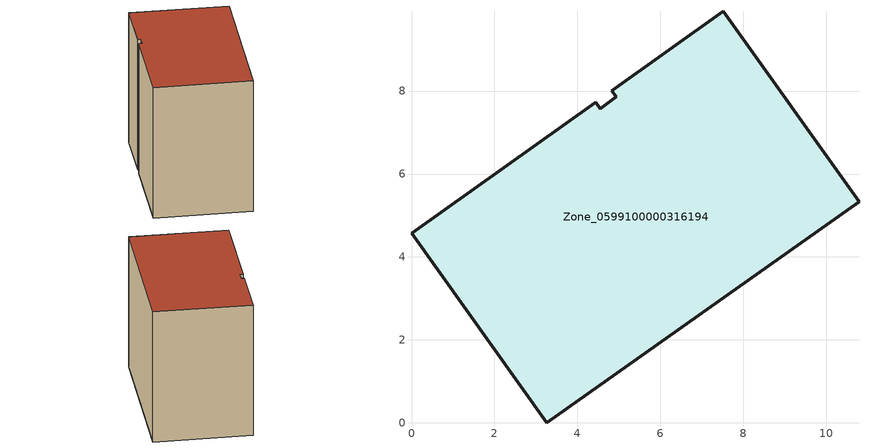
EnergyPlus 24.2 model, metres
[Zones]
Zone_0599100000316194
 floor ground (C_G): 4.44,7.73 4.55,7.58 4.93,7.86 4.83,8.01 7.52,9.93 10.79,5.34 3.26,0 0,4.57 z0
 wall outside (C_F): 7.52,9.93 4.83,8.01 4.93,7.86 4.55,7.58 4.44,7.73 0,4.57 3.26,0 10.79,5.34 7.52,9.93 z0:8.14
 roof outside (C_R): 4.55,7.58 4.44,7.73 0,4.57 3.26,0 10.79,5.34 7.52,9.93 4.83,8.01 4.93,7.86 z8.14
[BUILDING]
Pand.0599100000316194: North Axis=0; Terrain=City; Loads Convergence Tolerance Value=0.04; Temperature Convergence Tolerance Value=0.4; Solar Distribution=FullExterior; Maximum Number of Warmup Days=25; Minimum Number of Warmup Days=1
[Site:Location]
Rotterdam.The.Hague.AP_ZH_NLD Design_Conditions: Latitude=51.96; Longitude=4.45; Time Zone=1; Elevation=-4.5
[SITE:GROUNDTEMPERATURE:BUILDINGSURFACE]
18, 18, 18, 18, 18, 18, 18, 18, 18, 18, 18, 18
[MATERIAL] Thermal Absorptance=0.9; Solar Absorptance=0.7; Visible Absorptance=0.7
Name | Roughness | Thickness | Conductivity | Density | Specific Heat
G.TC.1975-1991 | MediumSmooth | 0.15 | 0.288461 | 540 | 1210
F.TC.1975-1991 | Rough | 0.3 | 0.230769 | 1920 | 840
R.TC.1975-1991 | MediumRough | 0.2 | 0.153846 | 1500 | 1000
[CONSTRUCTION]
C_G: G.TC.1975-1991
C_F: F.TC.1975-1991
C_R: R.TC.1975-1991
[ZONE]
Zone_0599100000316194: Type=1; Multiplier=1; Ceiling Height=Autocalculate; Volume=Autocalculate; Floor Area=autocalculate; Part of Total Floor Area=Yes
[ZONEINFILTRATION:DESIGNFLOWRATE]
Infil_Zone_0599100000316194: Zone or ZoneList or Space or SpaceList=Zone_0599100000316194; Schedule=AlwaysOn; Design Flow Rate Calculation Method=Flow/Area; Flow Rate per Floor Area=0.003; Constant Term Coefficient=1; Temperature Term Coefficient=0; Velocity Term Coefficient=0; Velocity Squared Term Coefficient=0
[HVACTEMPLATE:ZONE:IDEALLOADSAIRSYSTEM]
Zone_0599100000316194: Maximum Heating Supply Air Temperature=50; Minimum Cooling Supply Air Temperature=13; Maximum Heating Supply Air Humidity Ratio=0.0156; Minimum Cooling Supply Air Humidity Ratio=0.0077; Heating Limit=NoLimit; Cooling Limit=NoLimit; Dehumidification Control Type=ConstantSensibleHeatRatio; Cooling Sensible Heat Ratio=0.7; Dehumidification Setpoint=60; Humidification Control Type=None; Humidification Setpoint=30; Outdoor Air Method=None; Outdoor Air Flow Rate per Person=0.00944; Outdoor Air Flow Rate per Zone Floor Area=0; Outdoor Air Flow Rate per Zone=0; Demand Controlled Ventilation Type=None; Outdoor Air Economizer Type=NoEconomizer; Heat Recovery Type=None; Sensible Heat Recovery Effectiveness=0.7; Latent Heat Recovery Effectiveness=0.65
[ZONECONTROL:THERMOSTAT]
ThermostatControl_Zone_0599100000316194: Zone or ZoneList=Zone_0599100000316194; Control Type Schedule=DualSetpointControlType; Control 1=Thermostat_Zone_0599100000316194; Temperature Difference Between Cutout And Setpoint=0
[THERMOSTATSETPOINT:DUALSETPOINT]
Thermostat_Zone_0599100000316194: Heating Setpoint Temperature Schedule=HeatingSetpoint_Zone_0599100000316194; Cooling Setpoint Temperature Schedule=CoolingSetpoint_Zone_0599100000316194
[SCHEDULE:COMPACT]
HeatingSetpoint_Zone_0599100000316194: Through: 12/31, For: AllDays, Until: 24:00, 21
CoolingSetpoint_Zone_0599100000316194: Through: 12/31, For: AllDays, Until: 24:00, 24
DualSetpointControlType: Through: 12/31, For: AllDays, Until: 24:00, 4
AlwaysOn: Through: 12/31, For: AllDays, Until: 24:00, 1
